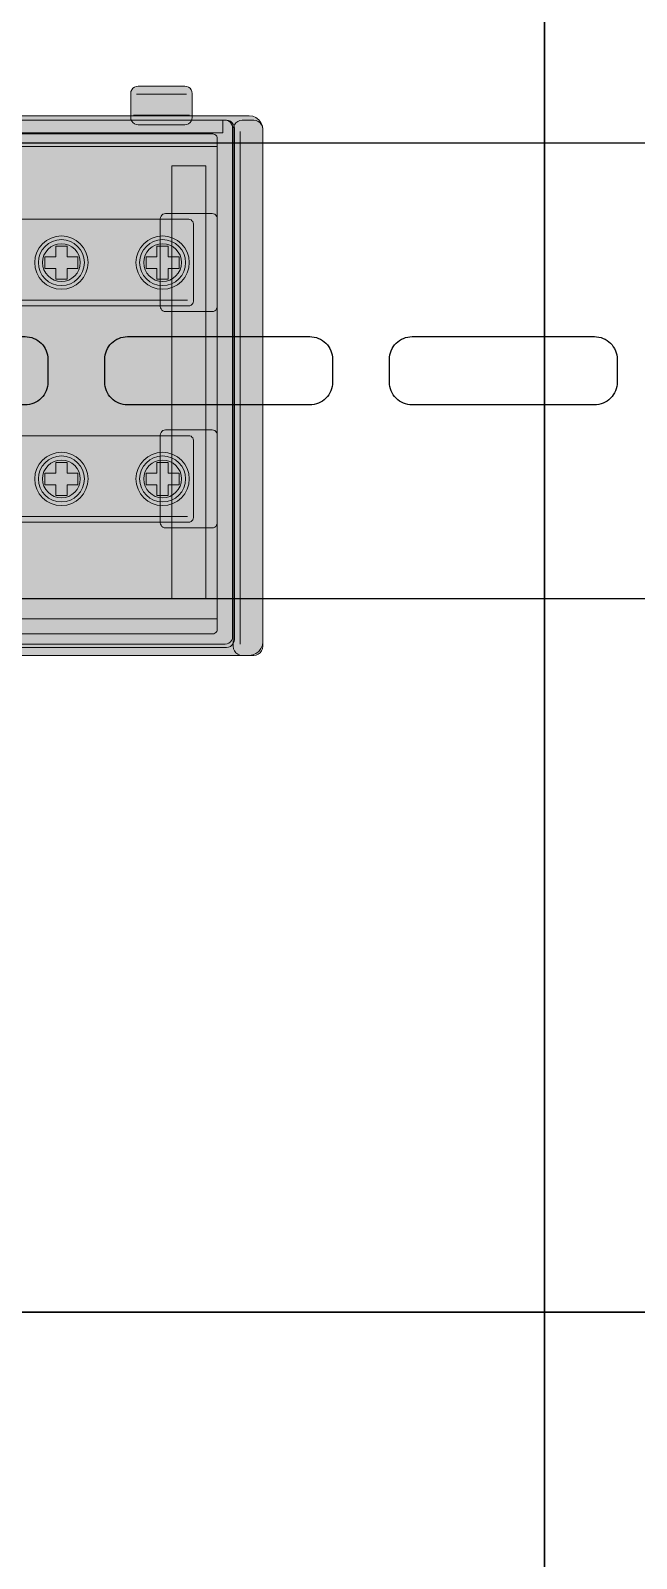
# Model space of a CAD drawing. Header units: millimetres. Extents: x 2517 to 4319, y 573 to 1664.
# Drawn here: x 2784.3 to 2837.5, y 707.6 to 841.8 of the extents above; entities that cross this region are included whole.
import ezdxf

# ---------------------------------------------------------------- set-up
doc = ezdxf.new("R2010")
doc.units = ezdxf.units.MM
for name, color, linetype, lineweight in [('EKF_DETAILS', 7, 'Continuous', 5), ('EKF_FILL', 7, 'Continuous', 5), ('EKF_OUTLINE', 7, 'Continuous', 13), ('EKF_TERMINALS', 7, 'Continuous', 5)]:
    doc.layers.add(name, color=color, linetype=linetype, lineweight=lineweight)

# ---------------------------------------------------------------- blocks, each defined once
blk = doc.blocks.new('*U7')
at = {"ltscale": 2}
blk.add_lwpolyline([(0, 20), (0, -20), (895.8, -20), (895.8, 20), (0, 20)], dxfattribs=at)
for points in [[(240.23, 3), (256.23, 3, -0.414214), (258.23, 1), (258.23, -1, -0.414214), (256.23, -3), (240.23, -3, -0.414214), (238.23, -1), (238.23, 1, -0.414214)], [(265.23, 3), (281.23, 3, -0.414214), (283.23, 1), (283.23, -1, -0.414214), (281.23, -3), (265.23, -3, -0.414214), (263.23, -1), (263.23, 1, -0.414214)], [(290.23, 3), (306.23, 3, -0.414214), (308.23, 1), (308.23, -1, -0.414214), (306.23, -3), (290.23, -3, -0.414214), (288.23, -1), (288.23, 1, -0.414214)]]:
    blk.add_lwpolyline(points, format="xyb", close=True, dxfattribs=at)
blk = doc.blocks.new('EKF_CM_2x11')
at = {"layer": 'EKF_FILL', "true_color": 0x74745f}
blk.add_hatch(color=47, dxfattribs=at).paths.add_polyline_path([(99.65, 50), (99.82, 49.98), (99.97, 49.91), (100.11, 49.81), (100.21, 49.67), (100.28, 49.52), (100.3, 49.35), (100.3, 47.25), (100.28, 47.08), (100.21, 46.92), (100.11, 46.79), (99.97, 46.69), (99.82, 46.62), (99.65, 46.6), (95.55, 46.6), (95.38, 46.62), (95.22, 46.69), (95.09, 46.79), (94.99, 46.92), (94.92, 47.08), (94.9, 47.25), (94.9, 49.35), (94.92, 49.52), (94.99, 49.67), (95.09, 49.81), (95.22, 49.91), (95.38, 49.98), (95.55, 50)])
at = {"layer": 'EKF_FILL', "true_color": 0xe3e8e5}
blk.add_hatch(color=254, dxfattribs=at).paths.add_polyline_path([(105.3, 47.4), (105.61, 47.36), (105.9, 47.24), (106.15, 47.05), (106.34, 46.8), (106.46, 46.51), (106.5, 46.2), (106.5, 1.2), (106.46, 0.89), (106.34, 0.6), (106.15, 0.35), (105.9, 0.16), (105.61, 0.04), (105.3, 0), (1.2, 0), (0.89, 0.04), (0.6, 0.16), (0.35, 0.35), (0.16, 0.6), (0.04, 0.89), (0, 1.2), (0, 46.2), (0.04, 46.51), (0.16, 46.8), (0.35, 47.05), (0.6, 47.24), (0.89, 47.36), (1.2, 47.4)])
at = {"layer": 'EKF_FILL', "true_color": 0x55564e}
blk.add_hatch(color=251, dxfattribs=at).paths.add_polyline_path([(103.3, 47), (103.48, 46.98), (103.65, 46.91), (103.79, 46.79), (103.91, 46.65), (103.98, 46.48), (104, 46.3), (104, 1.4), (103.98, 1.22), (103.91, 1.05), (103.79, 0.91), (103.65, 0.79), (103.48, 0.72), (103.3, 0.7), (3.2, 0.7), (3.02, 0.72), (2.85, 0.79), (2.71, 0.91), (2.59, 1.05), (2.52, 1.22), (2.5, 1.4), (2.5, 46.3), (2.52, 46.48), (2.59, 46.65), (2.71, 46.79), (2.85, 46.91), (3.02, 46.98), (3.2, 47)])
at = {"layer": 'EKF_FILL', "true_color": 0x797c6b}
blk.add_hatch(color=8, dxfattribs=at).paths.add_polyline_path([(3.5, 47), (103, 47), (103, 45.9), (3.5, 45.9)])
at = {"layer": 'EKF_FILL', "true_color": 0xe4e9e6}
blk.add_hatch(color=254, dxfattribs=at).paths.add_polyline_path([(105.7, 47), (105.91, 46.97), (106.1, 46.89), (106.27, 46.77), (106.39, 46.6), (106.47, 46.41), (106.5, 46.2), (106.5, 0.8), (106.47, 0.59), (106.39, 0.4), (106.27, 0.23), (106.1, 0.11), (105.91, 0.03), (105.7, 0), (104.7, 0), (104.49, 0.03), (104.3, 0.11), (104.13, 0.23), (104.01, 0.4), (103.93, 0.59), (103.9, 0.8), (103.9, 46.2), (103.93, 46.41), (104.01, 46.6), (104.13, 46.77), (104.3, 46.89), (104.49, 46.97), (104.7, 47)])
at = {"layer": 'EKF_FILL', "true_color": 0x8b8e81}
blk.add_hatch(color=252, dxfattribs=at).paths.add_polyline_path([(3.3, 46.2), (103.2, 46.2), (103.2, 45), (3.3, 45)])
at = {"layer": 'EKF_FILL', "true_color": 0x66665a}
blk.add_hatch(color=251, dxfattribs=at).paths.add_polyline_path([(102.1, 45.8), (102.2, 45.79), (102.3, 45.75), (102.38, 45.68), (102.45, 45.6), (102.49, 45.5), (102.5, 45.4), (102.5, 2.3), (102.49, 2.2), (102.45, 2.1), (102.38, 2.02), (102.3, 1.95), (102.2, 1.91), (102.1, 1.9), (4.4, 1.9), (4.3, 1.91), (4.2, 1.95), (4.12, 2.02), (4.05, 2.1), (4.01, 2.2), (4, 2.3), (4, 45.4), (4.01, 45.5), (4.05, 45.6), (4.12, 45.68), (4.2, 45.75), (4.3, 45.79), (4.4, 45.8)])
at = {"layer": 'EKF_FILL', "true_color": 0x7d7d6d}
blk.add_hatch(color=8, dxfattribs=at).paths.add_polyline_path([(98.5, 43), (101.5, 43), (101.5, 5), (98.5, 5)])
at = {"layer": 'EKF_FILL', "true_color": 0x8b805d}
for points in [[(100, 38.3), (100.1, 38.29), (100.2, 38.25), (100.28, 38.18), (100.35, 38.1), (100.39, 38), (100.4, 37.9), (100.4, 31.1), (100.39, 31), (100.35, 30.9), (100.28, 30.82), (100.2, 30.75), (100.1, 30.71), (100, 30.7), (6.5, 30.7), (6.4, 30.71), (6.3, 30.75), (6.22, 30.82), (6.15, 30.9), (6.11, 31), (6.1, 31.1), (6.1, 37.9), (6.11, 38), (6.15, 38.1), (6.22, 38.18), (6.3, 38.25), (6.4, 38.29), (6.5, 38.3)], [(100, 19.3), (100.1, 19.29), (100.2, 19.25), (100.28, 19.18), (100.35, 19.1), (100.39, 19), (100.4, 18.9), (100.4, 12.1), (100.39, 12), (100.35, 11.9), (100.28, 11.82), (100.2, 11.75), (100.1, 11.71), (100, 11.7), (6.5, 11.7), (6.4, 11.71), (6.3, 11.75), (6.22, 11.82), (6.15, 11.9), (6.11, 12), (6.1, 12.1), (6.1, 18.9), (6.11, 19), (6.15, 19.1), (6.22, 19.18), (6.3, 19.25), (6.4, 19.29), (6.5, 19.3)]]:
    blk.add_hatch(color=45, dxfattribs=at).paths.add_polyline_path(points)
at = {"layer": 'EKF_FILL', "true_color": 0x56594c}
for points in [[(102.05, 38.8), (102.17, 38.78), (102.28, 38.74), (102.37, 38.67), (102.44, 38.58), (102.48, 38.47), (102.5, 38.35), (102.5, 30.65), (102.48, 30.53), (102.44, 30.43), (102.37, 30.33), (102.28, 30.26), (102.17, 30.22), (102.05, 30.2), (97.95, 30.2), (97.83, 30.22), (97.72, 30.26), (97.63, 30.33), (97.56, 30.43), (97.52, 30.53), (97.5, 30.65), (97.5, 38.35), (97.52, 38.47), (97.56, 38.58), (97.63, 38.67), (97.72, 38.74), (97.83, 38.78), (97.95, 38.8)], [(102.05, 19.8), (102.17, 19.78), (102.28, 19.74), (102.37, 19.67), (102.44, 19.58), (102.48, 19.47), (102.5, 19.35), (102.5, 11.65), (102.48, 11.53), (102.44, 11.43), (102.37, 11.33), (102.28, 11.26), (102.17, 11.22), (102.05, 11.2), (97.95, 11.2), (97.83, 11.22), (97.72, 11.26), (97.63, 11.33), (97.56, 11.43), (97.52, 11.53), (97.5, 11.65), (97.5, 19.35), (97.52, 19.47), (97.56, 19.58), (97.63, 19.67), (97.72, 19.74), (97.83, 19.78), (97.95, 19.8)]]:
    blk.add_hatch(color=251, dxfattribs=at).paths.add_polyline_path(points)
at = {"layer": 'EKF_FILL', "true_color": 0x625f4e}
for points in [[(91.15, 34.5), (91.13, 34.19), (91.07, 33.89), (90.97, 33.6), (90.84, 33.33), (90.67, 33.08), (90.46, 32.85), (90.23, 32.64), (89.98, 32.47), (89.71, 32.34), (89.42, 32.24), (89.12, 32.18), (88.81, 32.16), (88.5, 32.18), (88.2, 32.24), (87.91, 32.34), (87.64, 32.47), (87.39, 32.64), (87.16, 32.85), (86.95, 33.08), (86.78, 33.33), (86.65, 33.6), (86.55, 33.89), (86.49, 34.19), (86.47, 34.5), (86.49, 34.81), (86.55, 35.11), (86.65, 35.4), (86.78, 35.67), (86.95, 35.92), (87.16, 36.15), (87.39, 36.36), (87.64, 36.53), (87.91, 36.66), (88.2, 36.76), (88.5, 36.82), (88.81, 36.84), (89.12, 36.82), (89.42, 36.76), (89.71, 36.66), (89.98, 36.53), (90.23, 36.36), (90.46, 36.15), (90.67, 35.92), (90.84, 35.67), (90.97, 35.4), (91.07, 35.11), (91.13, 34.81)], [(100.04, 34.5), (100.02, 34.19), (99.96, 33.89), (99.86, 33.6), (99.73, 33.33), (99.56, 33.08), (99.35, 32.85), (99.12, 32.64), (98.87, 32.47), (98.6, 32.34), (98.31, 32.24), (98.01, 32.18), (97.7, 32.16), (97.39, 32.18), (97.09, 32.24), (96.8, 32.34), (96.53, 32.47), (96.28, 32.64), (96.05, 32.85), (95.84, 33.08), (95.67, 33.33), (95.54, 33.6), (95.44, 33.89), (95.38, 34.19), (95.36, 34.5), (95.38, 34.81), (95.44, 35.11), (95.54, 35.4), (95.67, 35.67), (95.84, 35.92), (96.05, 36.15), (96.28, 36.36), (96.53, 36.53), (96.8, 36.66), (97.09, 36.76), (97.39, 36.82), (97.7, 36.84), (98.01, 36.82), (98.31, 36.76), (98.6, 36.66), (98.87, 36.53), (99.12, 36.36), (99.35, 36.15), (99.56, 35.92), (99.73, 35.67), (99.86, 35.4), (99.96, 35.11), (100.02, 34.81)], [(91.15, 15.5), (91.13, 15.19), (91.07, 14.89), (90.97, 14.6), (90.84, 14.33), (90.67, 14.08), (90.46, 13.85), (90.23, 13.64), (89.98, 13.47), (89.71, 13.34), (89.42, 13.24), (89.12, 13.18), (88.81, 13.16), (88.5, 13.18), (88.2, 13.24), (87.91, 13.34), (87.64, 13.47), (87.39, 13.64), (87.16, 13.85), (86.95, 14.08), (86.78, 14.33), (86.65, 14.6), (86.55, 14.89), (86.49, 15.19), (86.47, 15.5), (86.49, 15.81), (86.55, 16.11), (86.65, 16.4), (86.78, 16.67), (86.95, 16.92), (87.16, 17.15), (87.39, 17.36), (87.64, 17.53), (87.91, 17.66), (88.2, 17.76), (88.5, 17.82), (88.81, 17.84), (89.12, 17.82), (89.42, 17.76), (89.71, 17.66), (89.98, 17.53), (90.23, 17.36), (90.46, 17.15), (90.67, 16.92), (90.84, 16.67), (90.97, 16.4), (91.07, 16.11), (91.13, 15.81)], [(100.04, 15.5), (100.02, 15.19), (99.96, 14.89), (99.86, 14.6), (99.73, 14.33), (99.56, 14.08), (99.35, 13.85), (99.12, 13.64), (98.87, 13.47), (98.6, 13.34), (98.31, 13.24), (98.01, 13.18), (97.7, 13.16), (97.39, 13.18), (97.09, 13.24), (96.8, 13.34), (96.53, 13.47), (96.28, 13.64), (96.05, 13.85), (95.84, 14.08), (95.67, 14.33), (95.54, 14.6), (95.44, 14.89), (95.38, 15.19), (95.36, 15.5), (95.38, 15.81), (95.44, 16.11), (95.54, 16.4), (95.67, 16.67), (95.84, 16.92), (96.05, 17.15), (96.28, 17.36), (96.53, 17.53), (96.8, 17.66), (97.09, 17.76), (97.39, 17.82), (97.7, 17.84), (98.01, 17.82), (98.31, 17.76), (98.6, 17.66), (98.87, 17.53), (99.12, 17.36), (99.35, 17.15), (99.56, 16.92), (99.73, 16.67), (99.86, 16.4), (99.96, 16.11), (100.02, 15.81)]]:
    blk.add_hatch(color=251, dxfattribs=at).paths.add_polyline_path(points)
at = {"layer": 'EKF_FILL', "true_color": 0x909087}
for points in [[(90.83, 34.5), (90.81, 34.24), (90.76, 33.98), (90.68, 33.73), (90.56, 33.49), (90.41, 33.27), (90.24, 33.07), (90.04, 32.9), (89.82, 32.75), (89.58, 32.63), (89.33, 32.55), (89.07, 32.5), (88.81, 32.48), (88.55, 32.5), (88.29, 32.55), (88.04, 32.63), (87.8, 32.75), (87.58, 32.9), (87.38, 33.07), (87.21, 33.27), (87.06, 33.49), (86.94, 33.73), (86.86, 33.98), (86.81, 34.24), (86.79, 34.5), (86.81, 34.76), (86.86, 35.02), (86.94, 35.27), (87.06, 35.51), (87.21, 35.73), (87.38, 35.93), (87.58, 36.1), (87.8, 36.25), (88.04, 36.37), (88.29, 36.45), (88.55, 36.5), (88.81, 36.52), (89.07, 36.5), (89.33, 36.45), (89.58, 36.37), (89.82, 36.25), (90.04, 36.1), (90.24, 35.93), (90.41, 35.73), (90.56, 35.51), (90.68, 35.27), (90.76, 35.02), (90.81, 34.76)], [(99.72, 34.5), (99.7, 34.24), (99.65, 33.98), (99.57, 33.73), (99.45, 33.49), (99.3, 33.27), (99.13, 33.07), (98.93, 32.9), (98.71, 32.75), (98.47, 32.63), (98.22, 32.55), (97.96, 32.5), (97.7, 32.48), (97.44, 32.5), (97.18, 32.55), (96.93, 32.63), (96.69, 32.75), (96.47, 32.9), (96.27, 33.07), (96.1, 33.27), (95.95, 33.49), (95.83, 33.73), (95.75, 33.98), (95.7, 34.24), (95.68, 34.5), (95.7, 34.76), (95.75, 35.02), (95.83, 35.27), (95.95, 35.51), (96.1, 35.73), (96.27, 35.93), (96.47, 36.1), (96.69, 36.25), (96.93, 36.37), (97.18, 36.45), (97.44, 36.5), (97.7, 36.52), (97.96, 36.5), (98.22, 36.45), (98.47, 36.37), (98.71, 36.25), (98.93, 36.1), (99.13, 35.93), (99.3, 35.73), (99.45, 35.51), (99.57, 35.27), (99.65, 35.02), (99.7, 34.76)], [(90.83, 15.5), (90.81, 15.24), (90.76, 14.98), (90.68, 14.73), (90.56, 14.49), (90.41, 14.27), (90.24, 14.07), (90.04, 13.9), (89.82, 13.75), (89.58, 13.63), (89.33, 13.55), (89.07, 13.5), (88.81, 13.48), (88.55, 13.5), (88.29, 13.55), (88.04, 13.63), (87.8, 13.75), (87.58, 13.9), (87.38, 14.07), (87.21, 14.27), (87.06, 14.49), (86.94, 14.73), (86.86, 14.98), (86.81, 15.24), (86.79, 15.5), (86.81, 15.76), (86.86, 16.02), (86.94, 16.27), (87.06, 16.51), (87.21, 16.73), (87.38, 16.93), (87.58, 17.1), (87.8, 17.25), (88.04, 17.37), (88.29, 17.45), (88.55, 17.5), (88.81, 17.52), (89.07, 17.5), (89.33, 17.45), (89.58, 17.37), (89.82, 17.25), (90.04, 17.1), (90.24, 16.93), (90.41, 16.73), (90.56, 16.51), (90.68, 16.27), (90.76, 16.02), (90.81, 15.76)], [(99.72, 15.5), (99.7, 15.24), (99.65, 14.98), (99.57, 14.73), (99.45, 14.49), (99.3, 14.27), (99.13, 14.07), (98.93, 13.9), (98.71, 13.75), (98.47, 13.63), (98.22, 13.55), (97.96, 13.5), (97.7, 13.48), (97.44, 13.5), (97.18, 13.55), (96.93, 13.63), (96.69, 13.75), (96.47, 13.9), (96.27, 14.07), (96.1, 14.27), (95.95, 14.49), (95.83, 14.73), (95.75, 14.98), (95.7, 15.24), (95.68, 15.5), (95.7, 15.76), (95.75, 16.02), (95.83, 16.27), (95.95, 16.51), (96.1, 16.73), (96.27, 16.93), (96.47, 17.1), (96.69, 17.25), (96.93, 17.37), (97.18, 17.45), (97.44, 17.5), (97.7, 17.52), (97.96, 17.5), (98.22, 17.45), (98.47, 17.37), (98.71, 17.25), (98.93, 17.1), (99.13, 16.93), (99.3, 16.73), (99.45, 16.51), (99.57, 16.27), (99.65, 16.02), (99.7, 15.76)]]:
    blk.add_hatch(color=252, dxfattribs=at).paths.add_polyline_path(points)
at = {"layer": 'EKF_FILL', "true_color": 0x797d75}
for points in [[(90.47, 34.5), (90.45, 34.28), (90.41, 34.07), (90.34, 33.87), (90.24, 33.67), (90.12, 33.49), (89.98, 33.33), (89.82, 33.19), (89.64, 33.07), (89.44, 32.97), (89.24, 32.9), (89.03, 32.86), (88.81, 32.84), (88.59, 32.86), (88.38, 32.9), (88.18, 32.97), (87.98, 33.07), (87.8, 33.19), (87.64, 33.33), (87.5, 33.49), (87.38, 33.67), (87.28, 33.87), (87.21, 34.07), (87.17, 34.28), (87.15, 34.5), (87.17, 34.72), (87.21, 34.93), (87.28, 35.13), (87.38, 35.33), (87.5, 35.51), (87.64, 35.67), (87.8, 35.81), (87.98, 35.93), (88.18, 36.03), (88.38, 36.1), (88.59, 36.14), (88.81, 36.16), (89.03, 36.14), (89.24, 36.1), (89.44, 36.03), (89.64, 35.93), (89.82, 35.81), (89.98, 35.67), (90.12, 35.51), (90.24, 35.33), (90.34, 35.13), (90.41, 34.93), (90.45, 34.72)], [(99.36, 34.5), (99.34, 34.28), (99.3, 34.07), (99.23, 33.87), (99.13, 33.67), (99.01, 33.49), (98.87, 33.33), (98.71, 33.19), (98.53, 33.07), (98.33, 32.97), (98.13, 32.9), (97.92, 32.86), (97.7, 32.84), (97.48, 32.86), (97.27, 32.9), (97.07, 32.97), (96.87, 33.07), (96.69, 33.19), (96.53, 33.33), (96.39, 33.49), (96.27, 33.67), (96.17, 33.87), (96.1, 34.07), (96.06, 34.28), (96.04, 34.5), (96.06, 34.72), (96.1, 34.93), (96.17, 35.13), (96.27, 35.33), (96.39, 35.51), (96.53, 35.67), (96.69, 35.81), (96.87, 35.93), (97.07, 36.03), (97.27, 36.1), (97.48, 36.14), (97.7, 36.16), (97.92, 36.14), (98.13, 36.1), (98.33, 36.03), (98.53, 35.93), (98.71, 35.81), (98.87, 35.67), (99.01, 35.51), (99.13, 35.33), (99.23, 35.13), (99.3, 34.93), (99.34, 34.72)], [(90.47, 15.5), (90.45, 15.28), (90.41, 15.07), (90.34, 14.87), (90.24, 14.67), (90.12, 14.49), (89.98, 14.33), (89.82, 14.19), (89.64, 14.07), (89.44, 13.97), (89.24, 13.9), (89.03, 13.86), (88.81, 13.84), (88.59, 13.86), (88.38, 13.9), (88.18, 13.97), (87.98, 14.07), (87.8, 14.19), (87.64, 14.33), (87.5, 14.49), (87.38, 14.67), (87.28, 14.87), (87.21, 15.07), (87.17, 15.28), (87.15, 15.5), (87.17, 15.72), (87.21, 15.93), (87.28, 16.13), (87.38, 16.33), (87.5, 16.51), (87.64, 16.67), (87.8, 16.81), (87.98, 16.93), (88.18, 17.03), (88.38, 17.1), (88.59, 17.14), (88.81, 17.16), (89.03, 17.14), (89.24, 17.1), (89.44, 17.03), (89.64, 16.93), (89.82, 16.81), (89.98, 16.67), (90.12, 16.51), (90.24, 16.33), (90.34, 16.13), (90.41, 15.93), (90.45, 15.72)], [(99.36, 15.5), (99.34, 15.28), (99.3, 15.07), (99.23, 14.87), (99.13, 14.67), (99.01, 14.49), (98.87, 14.33), (98.71, 14.19), (98.53, 14.07), (98.33, 13.97), (98.13, 13.9), (97.92, 13.86), (97.7, 13.84), (97.48, 13.86), (97.27, 13.9), (97.07, 13.97), (96.87, 14.07), (96.69, 14.19), (96.53, 14.33), (96.39, 14.49), (96.27, 14.67), (96.17, 14.87), (96.1, 15.07), (96.06, 15.28), (96.04, 15.5), (96.06, 15.72), (96.1, 15.93), (96.17, 16.13), (96.27, 16.33), (96.39, 16.51), (96.53, 16.67), (96.69, 16.81), (96.87, 16.93), (97.07, 17.03), (97.27, 17.1), (97.48, 17.14), (97.7, 17.16), (97.92, 17.14), (98.13, 17.1), (98.33, 17.03), (98.53, 16.93), (98.71, 16.81), (98.87, 16.67), (99.01, 16.51), (99.13, 16.33), (99.23, 16.13), (99.3, 15.93), (99.34, 15.72)]]:
    blk.add_hatch(color=8, dxfattribs=at).paths.add_polyline_path(points)
at = {"layer": 'EKF_FILL', "true_color": 0x40473f}
for points in [[(88.31, 35.95), (89.31, 35.95), (89.31, 35.01), (90.26, 35.01), (90.26, 33.99), (89.31, 33.99), (89.31, 33.05), (88.31, 33.05), (88.31, 33.99), (87.36, 33.99), (87.36, 35.01), (88.31, 35.01)], [(97.19, 35.95), (98.2, 35.95), (98.2, 35.01), (99.15, 35.01), (99.15, 33.99), (98.2, 33.99), (98.2, 33.05), (97.19, 33.05), (97.19, 33.99), (96.25, 33.99), (96.25, 35.01), (97.19, 35.01)], [(88.31, 16.95), (89.31, 16.95), (89.31, 16.01), (90.26, 16.01), (90.26, 14.99), (89.31, 14.99), (89.31, 14.05), (88.31, 14.05), (88.31, 14.99), (87.36, 14.99), (87.36, 16.01), (88.31, 16.01)], [(97.19, 16.95), (98.2, 16.95), (98.2, 16.01), (99.15, 16.01), (99.15, 14.99), (98.2, 14.99), (98.2, 14.05), (97.19, 14.05), (97.19, 14.99), (96.25, 14.99), (96.25, 16.01), (97.19, 16.01)]]:
    blk.add_hatch(color=69, dxfattribs=at).paths.add_polyline_path(points)
at = {"layer": 'EKF_FILL', "true_color": 0x383e35}
blk.add_hatch(color=250, dxfattribs=at).paths.add_polyline_path([(3.1, 3), (103.4, 3), (103.4, 1.5), (3.1, 1.5)])
at = {"layer": 'EKF_DETAILS', "color": 253, "lineweight": 5, "true_color": 0xbeb69b}
blk.add_line((95.4, 49.3), (99.8, 49.3), dxfattribs=at)
at = {"layer": 'EKF_DETAILS', "color": 250, "lineweight": 5, "true_color": 0x292f27}
blk.add_line((95.15, 47.45), (100.05, 47.45), dxfattribs=at)
at = {"layer": 'EKF_DETAILS', "color": 7, "lineweight": 5, "true_color": 0xffffff}
blk.add_line((104.5, 46), (104.5, 1), dxfattribs=at)
at = {"layer": 'EKF_DETAILS', "color": 253, "lineweight": 5, "true_color": 0xacafa4}
blk.add_line((4, 44.7), (102.5, 44.7), dxfattribs=at)
at = {"layer": 'EKF_DETAILS', "color": 252, "lineweight": 5, "true_color": 0x9a9d8e}
blk.add_line((4, 3.2), (102.5, 3.2), dxfattribs=at)
at = {"layer": 'EKF_DETAILS', "color": 250, "lineweight": 5, "true_color": 0x31372c}
blk.add_lwpolyline([(99.65, 50), (99.82, 49.98), (99.97, 49.91), (100.11, 49.81), (100.21, 49.67), (100.28, 49.52), (100.3, 49.35), (100.3, 47.25), (100.28, 47.08), (100.21, 46.92), (100.11, 46.79), (99.97, 46.69), (99.82, 46.62), (99.65, 46.6), (95.55, 46.6), (95.38, 46.62), (95.22, 46.69), (95.09, 46.79), (94.99, 46.92), (94.92, 47.08), (94.9, 47.25), (94.9, 49.35), (94.92, 49.52), (94.99, 49.67), (95.09, 49.81), (95.22, 49.91), (95.38, 49.98), (95.55, 50)], close=True, dxfattribs=at)
at = {"layer": 'EKF_DETAILS', "color": 250, "lineweight": 5, "true_color": 0x282d29}
blk.add_lwpolyline([(3.2, 47), (103.3, 47), (103.48, 46.98), (103.65, 46.91), (103.79, 46.79), (103.91, 46.65), (103.98, 46.48), (104, 46.3), (104, 1.4), (103.98, 1.22), (103.91, 1.05), (103.79, 0.91), (103.65, 0.79), (103.48, 0.72), (103.3, 0.7), (3.2, 0.7)], dxfattribs=at)
at = {"layer": 'EKF_DETAILS', "color": 250, "lineweight": 5, "true_color": 0x30372f}
blk.add_lwpolyline([(3.3, 47), (103.2, 47), (103.37, 46.98), (103.53, 46.91), (103.66, 46.81), (103.76, 46.67), (103.83, 46.52), (103.85, 46.35), (103.85, 1.65), (103.83, 1.48), (103.76, 1.32), (103.66, 1.19), (103.53, 1.09), (103.37, 1.02), (103.2, 1), (3.3, 1)], dxfattribs=at)
at = {"layer": 'EKF_DETAILS', "color": 250, "lineweight": 5, "true_color": 0x373e31}
blk.add_lwpolyline([(3.5, 47), (103, 47), (103, 45.9), (3.5, 45.9)], close=True, dxfattribs=at)
at = {"layer": 'EKF_DETAILS', "color": 251, "lineweight": 5, "true_color": 0x485046}
blk.add_lwpolyline([(105.7, 47), (105.91, 46.97), (106.1, 46.89), (106.27, 46.77), (106.39, 46.6), (106.47, 46.41), (106.5, 46.2), (106.5, 0.8), (106.47, 0.59), (106.39, 0.4), (106.27, 0.23), (106.1, 0.11), (105.91, 0.03), (105.7, 0), (104.7, 0), (104.49, 0.03), (104.3, 0.11), (104.13, 0.23), (104.01, 0.4), (103.93, 0.59), (103.9, 0.8), (103.9, 46.2), (103.93, 46.41), (104.01, 46.6), (104.13, 46.77), (104.3, 46.89), (104.49, 46.97), (104.7, 47)], close=True, dxfattribs=at)
at = {"layer": 'EKF_DETAILS', "color": 252, "lineweight": 5, "true_color": 0x8e9188}
blk.add_lwpolyline([(4.4, 45.8), (102.1, 45.8), (102.2, 45.79), (102.3, 45.75), (102.38, 45.68), (102.45, 45.6), (102.49, 45.5), (102.5, 45.4), (102.5, 2.3), (102.49, 2.2), (102.45, 2.1), (102.38, 2.02), (102.3, 1.95), (102.2, 1.91), (102.1, 1.9), (4.4, 1.9)], dxfattribs=at)
at = {"layer": 'EKF_DETAILS', "color": 59, "lineweight": 5, "true_color": 0x484d42}
blk.add_lwpolyline([(98.5, 43), (101.5, 43), (101.5, 5), (98.5, 5)], close=True, dxfattribs=at)
at = {"layer": 'EKF_DETAILS', "color": 69, "lineweight": 5, "true_color": 0x40463b}
for points in [[(102.05, 38.8), (102.17, 38.78), (102.28, 38.74), (102.37, 38.67), (102.44, 38.58), (102.48, 38.47), (102.5, 38.35), (102.5, 30.65), (102.48, 30.53), (102.44, 30.43), (102.37, 30.33), (102.28, 30.26), (102.17, 30.22), (102.05, 30.2), (97.95, 30.2), (97.83, 30.22), (97.72, 30.26), (97.63, 30.33), (97.56, 30.43), (97.52, 30.53), (97.5, 30.65), (97.5, 38.35), (97.52, 38.47), (97.56, 38.58), (97.63, 38.67), (97.72, 38.74), (97.83, 38.78), (97.95, 38.8)], [(102.05, 19.8), (102.17, 19.78), (102.28, 19.74), (102.37, 19.67), (102.44, 19.58), (102.48, 19.47), (102.5, 19.35), (102.5, 11.65), (102.48, 11.53), (102.44, 11.43), (102.37, 11.33), (102.28, 11.26), (102.17, 11.22), (102.05, 11.2), (97.95, 11.2), (97.83, 11.22), (97.72, 11.26), (97.63, 11.33), (97.56, 11.43), (97.52, 11.53), (97.5, 11.65), (97.5, 19.35), (97.52, 19.47), (97.56, 19.58), (97.63, 19.67), (97.72, 19.74), (97.83, 19.78), (97.95, 19.8)]]:
    blk.add_lwpolyline(points, close=True, dxfattribs=at)
at = {"layer": 'EKF_OUTLINE', "color": 250, "lineweight": 13, "true_color": 0x303733}
blk.add_lwpolyline([(1.2, 47.4), (105.3, 47.4), (105.61, 47.36), (105.9, 47.24), (106.15, 47.05), (106.34, 46.8), (106.46, 46.51), (106.5, 46.2), (106.5, 1.2), (106.46, 0.89), (106.34, 0.6), (106.15, 0.35), (105.9, 0.16), (105.61, 0.04), (105.3, 0), (1.2, 0)], dxfattribs=at)
at = {"layer": 'EKF_TERMINALS', "color": 33, "lineweight": 5, "true_color": 0xb1a078}
for p, q in [((6.6, 31.2), (99.9, 31.2)), ((6.6, 12.2), (99.9, 12.2))]:
    blk.add_line(p, q, dxfattribs=at)
at = {"layer": 'EKF_TERMINALS', "color": 59, "lineweight": 5, "true_color": 0x4b4e3f}
for points in [[(6.5, 38.3), (100, 38.3), (100.1, 38.29), (100.2, 38.25), (100.28, 38.18), (100.35, 38.1), (100.39, 38), (100.4, 37.9), (100.4, 31.1), (100.39, 31), (100.35, 30.9), (100.28, 30.82), (100.2, 30.75), (100.1, 30.71), (100, 30.7), (6.5, 30.7)], [(6.5, 19.3), (100, 19.3), (100.1, 19.29), (100.2, 19.25), (100.28, 19.18), (100.35, 19.1), (100.39, 19), (100.4, 18.9), (100.4, 12.1), (100.39, 12), (100.35, 11.9), (100.28, 11.82), (100.2, 11.75), (100.1, 11.71), (100, 11.7), (6.5, 11.7)]]:
    blk.add_lwpolyline(points, dxfattribs=at)
at = {"layer": 'EKF_TERMINALS', "color": 250, "lineweight": 5, "true_color": 0x333a33}
for points in [[(88.31, 35.95), (89.31, 35.95), (89.31, 35.01), (90.26, 35.01), (90.26, 33.99), (89.31, 33.99), (89.31, 33.05), (88.31, 33.05), (88.31, 33.99), (87.36, 33.99), (87.36, 35.01), (88.31, 35.01)], [(97.19, 35.95), (98.2, 35.95), (98.2, 35.01), (99.15, 35.01), (99.15, 33.99), (98.2, 33.99), (98.2, 33.05), (97.19, 33.05), (97.19, 33.99), (96.25, 33.99), (96.25, 35.01), (97.19, 35.01)], [(88.31, 16.95), (89.31, 16.95), (89.31, 16.01), (90.26, 16.01), (90.26, 14.99), (89.31, 14.99), (89.31, 14.05), (88.31, 14.05), (88.31, 14.99), (87.36, 14.99), (87.36, 16.01), (88.31, 16.01)], [(97.19, 16.95), (98.2, 16.95), (98.2, 16.01), (99.15, 16.01), (99.15, 14.99), (98.2, 14.99), (98.2, 14.05), (97.19, 14.05), (97.19, 14.99), (96.25, 14.99), (96.25, 16.01), (97.19, 16.01)]]:
    blk.add_lwpolyline(points, close=True, dxfattribs=at)
at = {"layer": 'EKF_TERMINALS', "color": 250, "lineweight": 5, "true_color": 0x383a35}
for centre, radius in [((88.81, 34.5), 2.34), ((88.81, 34.5), 2.02), ((97.7, 34.5), 2.34), ((97.7, 34.5), 2.02), ((88.81, 34.5), 1.66), ((97.7, 34.5), 1.66), ((88.81, 15.5), 2.34), ((88.81, 15.5), 2.02), ((97.7, 15.5), 2.34), ((97.7, 15.5), 2.02), ((88.81, 15.5), 1.66), ((97.7, 15.5), 1.66)]:
    blk.add_circle(centre, radius, dxfattribs=at)
blk = doc.blocks.new('*U38')
blk.add_blockref('EKF_CM_2x11', (0, 0))

msp = doc.modelspace()

# ---------------------------------------------------------------- linework, layer by layer
for points in [[(2673.4, 885), (2829.4, 885), (2829.4, 729.2), (2673.4, 729.2)], [(2829.4, 885), (2985.4, 885), (2985.4, 729.2), (2829.4, 729.2)], [(2673.4, 729.2), (2829.4, 729.2), (2829.4, 573.4), (2673.4, 573.4)], [(2829.4, 729.2), (2985.4, 729.2), (2985.4, 573.4), (2829.4, 573.4)]]:
    msp.add_lwpolyline(points, close=True)

# ---------------------------------------------------------------- block references
msp.add_blockref('*U38', (2698.15, 786.89))
at = {"color": 1}
msp.add_blockref('*U7', (2527.54, 811.89), dxfattribs=at)

doc.saveas('drawing.dxf')
